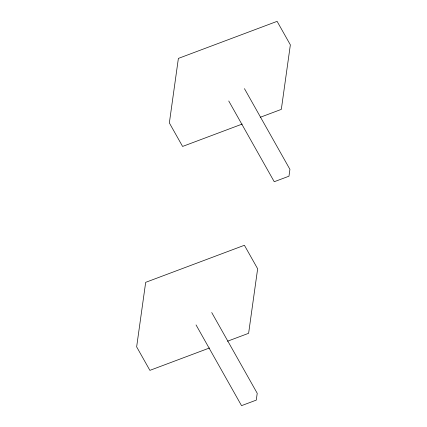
<?xml version="1.0" encoding="UTF-8"?>
<svg xmlns="http://www.w3.org/2000/svg" width="427" height="427" viewBox="0 0 427 427"><rect width="100%" height="100%" fill="white"/><g stroke="black" fill="none" stroke-linecap="round" stroke-linejoin="round"><path stroke-width="0.64" d="M242.205 124.065L182.596 146.44L169.354 122.933L178.385 58.408L277.107 21.35L290.355 44.856L281.324 109.376L260.214 117.302M209.497 347.989L149.893 370.364L136.645 346.857L145.676 282.338L244.404 245.274L257.646 268.78L248.615 333.306L227.506 341.226M244.436 88.635L289.928 169.37L288.972 176.196L274.241 181.726L228.749 100.991M211.733 312.559L257.225 393.294L256.269 400.12L241.533 405.65L196.041 324.915"/></g></svg>
